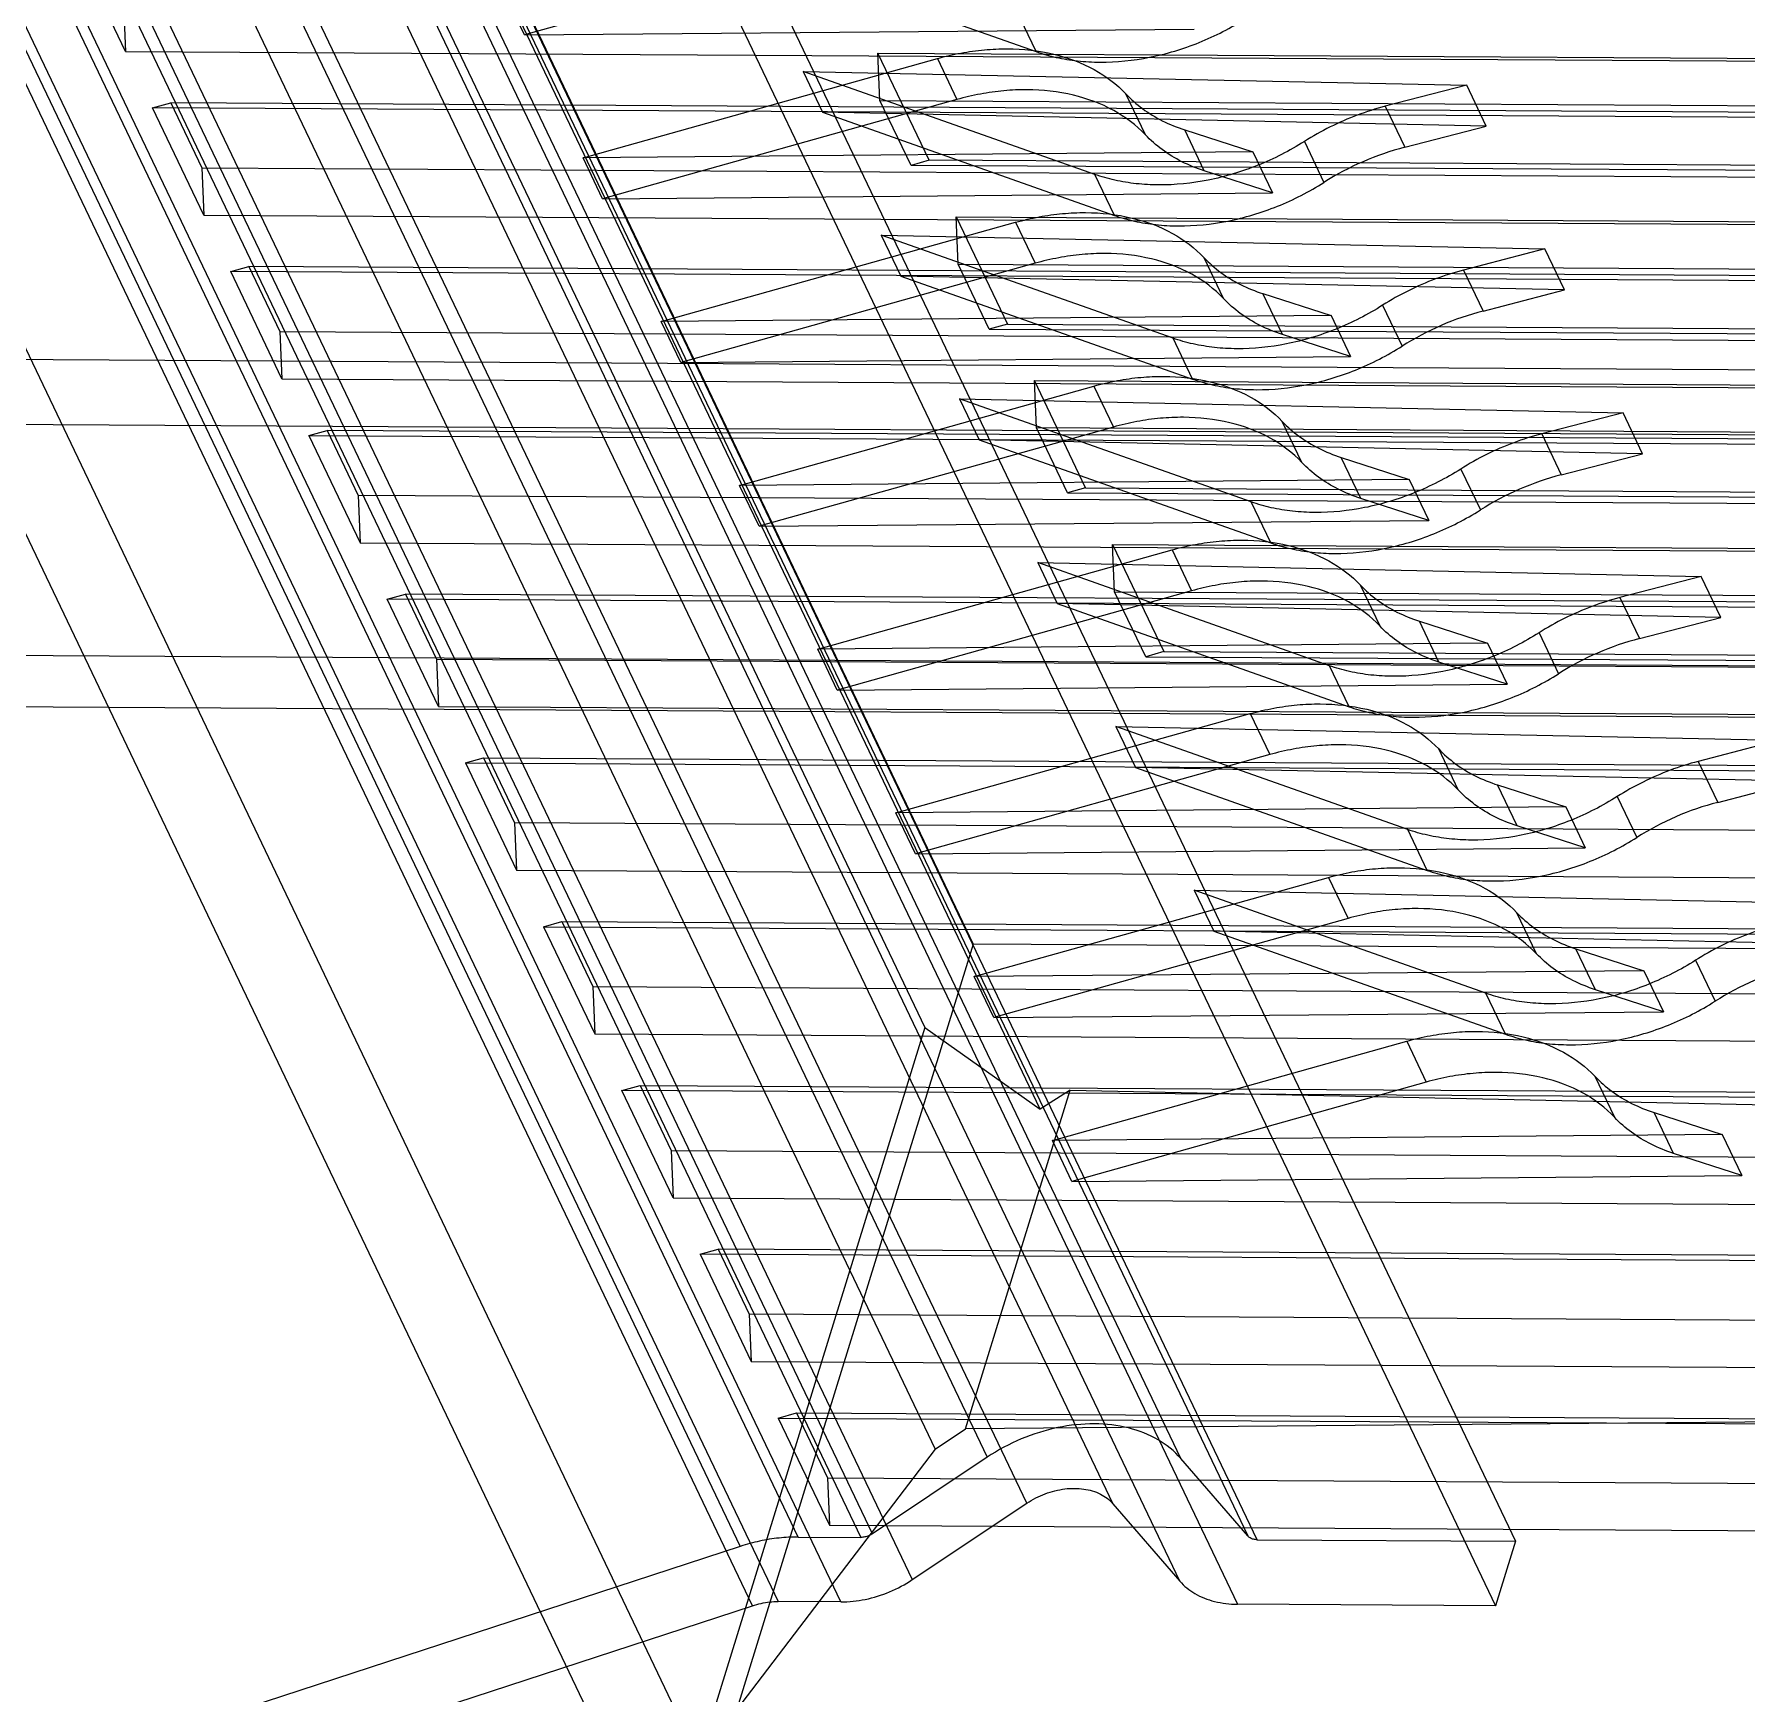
# Model space of a CAD drawing. Header units: millimetres. Extents: x 753 to 1632, y 352 to 973.
# Drawn here: x 1222.1 to 1227.3, y 770.29 to 775.33 of the extents above; entities that cross this region are included whole.
import ezdxf

# ---------------------------------------------------------------- set-up
doc = ezdxf.new("R2010")
doc.units = ezdxf.units.MM
doc.header["$LTSCALE"] = 30.734
doc.layers.get('0').update_dxf_attribs({"linetype": 'CONTINUOUS'})

msp = doc.modelspace()

# ---------------------------------------------------------------- linework, layer by layer
at = {"color": 6, "linetype": 'Continuous'}
for p, q in [((1219.78136, 783.38079), (1224.94723, 772.56519)), ((1219.71775, 782.95404), (1224.80072, 772.31199)), ((1225.15082, 772.06366), (1220.40275, 782.00453)), ((1220.08385, 780.97259), (1224.83193, 771.03172)), ((1219.03127, 780.7326), (1224.11425, 770.09056)), ((1224.05063, 769.66381), (1218.88477, 780.4794)), ((1222.13958, 776.97403), (1224.98972, 771.00681)), ((1225.57757, 771.00331), (1222.72744, 776.97053)), ((1225.11022, 770.86736), (1222.26008, 776.83458)), ((1222.52135, 776.83303), (1225.37149, 770.86581)), ((1224.64194, 770.77476), (1221.7918, 776.74198)), ((1221.39003, 776.70339), (1224.24016, 770.73617)), ((1224.41554, 770.76461), (1221.56541, 776.73184)), ((1221.7556, 776.73071), (1224.60573, 770.76348)), ((1222.9307, 776.73531), (1225.78083, 770.76809)), ((1225.80995, 770.75643), (1222.95981, 776.72365)), ((1223.74381, 776.71899), (1226.59394, 770.75176)), ((1221.9123, 776.60254), (1224.76244, 770.63532)), ((1225.57475, 770.63059), (1222.72461, 776.59781)), ((1221.50489, 776.53601), (1224.35502, 770.56878)), ((1224.54522, 770.56765), (1221.69508, 776.53487)), ((1224.27708, 770.55614), (1221.42694, 776.52336)), ((1222.8993, 776.52782), (1225.74943, 770.56059)), ((1223.68329, 776.52315), (1226.53342, 770.55593)), ((1222.3733, 775.27569), (1222.2177, 775.60146)), ((1224.66041, 775.62677), (1223.58461, 775.32546)), ((1224.25249, 775.58792), (1225.13846, 775.27495)), ((1223.58461, 775.32546), (1223.52523, 775.44978)), ((1222.3672, 775.41937), (1222.3733, 775.27569)), ((1225.13846, 775.27495), (1225.07908, 775.39927)), ((1223.58461, 775.32546), (1225.61824, 775.34338)), ((1222.3733, 775.27569), (1228.73109, 775.23787)), ((1223.76274, 774.95251), (1224.83854, 775.25382)), ((1224.65812, 775.2706), (1231.01591, 775.23278)), ((1224.81372, 774.94483), (1224.65812, 775.2706)), ((1224.66421, 775.12691), (1224.65812, 775.2706)), ((1224.83854, 775.25382), (1224.89792, 775.1295)), ((1224.43062, 775.21497), (1226.44573, 775.17297)), ((1225.31659, 774.902), (1224.43062, 775.21497)), ((1224.43062, 775.21497), (1224.49, 775.09065)), ((1225.47019, 775.0222), (1225.41081, 775.14652)), ((1226.44573, 775.17297), (1226.19853, 775.10883)), ((1226.50511, 775.04865), (1226.44573, 775.17297)), ((1222.45521, 775.10419), (1222.51044, 775.11949)), ((1228.813, 775.06637), (1222.45521, 775.10419)), ((1222.61081, 774.77842), (1222.45521, 775.10419)), ((1228.86823, 775.08167), (1222.51044, 775.11949)), ((1222.51044, 775.11949), (1222.60471, 774.92211)), ((1224.89792, 775.1295), (1223.82212, 774.82819)), ((1226.50511, 775.04865), (1224.49, 775.09065)), ((1224.49, 775.09065), (1225.37597, 774.77768)), ((1224.66421, 775.12691), (1231.022, 775.08909)), ((1224.75849, 774.92952), (1224.66421, 775.12691)), ((1226.19853, 775.10883), (1226.2579, 774.98452)), ((1225.58964, 775.03727), (1225.79638, 774.97043)), ((1225.64902, 774.91295), (1225.58964, 775.03727)), ((1226.2579, 774.98452), (1226.50511, 775.04865)), ((1225.95295, 775.00211), (1226.01233, 774.87779)), ((1222.60471, 774.92211), (1228.9625, 774.88429)), ((1222.60471, 774.92211), (1222.61081, 774.77842)), ((1225.79638, 774.97043), (1223.76274, 774.95251)), ((1223.82212, 774.82819), (1223.76274, 774.95251)), ((1224.81372, 774.94483), (1224.75849, 774.92952)), ((1231.11628, 774.89171), (1224.75849, 774.92952)), ((1231.17151, 774.90701), (1224.81372, 774.94483)), ((1225.79638, 774.97043), (1225.85576, 774.84612)), ((1225.37597, 774.77768), (1225.31659, 774.902)), ((1225.85576, 774.84612), (1225.64902, 774.91295)), ((1223.82212, 774.82819), (1225.85576, 774.84612)), ((1222.61081, 774.77842), (1228.9686, 774.7406)), ((1224.89563, 774.77333), (1231.25342, 774.73551)), ((1224.89563, 774.77333), (1225.05123, 774.44756)), ((1224.90172, 774.62964), (1224.89563, 774.77333)), ((1224.00026, 774.45524), (1225.07606, 774.75655)), ((1224.66813, 774.7177), (1226.68324, 774.6757)), ((1225.5541, 774.40473), (1224.66813, 774.7177)), ((1224.66813, 774.7177), (1224.72751, 774.59339)), ((1225.07606, 774.75655), (1225.13543, 774.63223)), ((1226.68324, 774.6757), (1226.43604, 774.61156)), ((1226.74262, 774.55138), (1226.68324, 774.6757)), ((1222.69272, 774.60692), (1222.74795, 774.62222)), ((1229.10574, 774.58441), (1222.74795, 774.62222)), ((1222.74795, 774.62222), (1222.84223, 774.42484)), ((1225.13543, 774.63223), (1224.05963, 774.33092)), ((1224.90172, 774.62964), (1231.25951, 774.59182)), ((1224.996, 774.43226), (1224.90172, 774.62964)), ((1225.7077, 774.52493), (1225.64832, 774.64925)), ((1226.43604, 774.61156), (1226.49542, 774.48725)), ((1229.05051, 774.5691), (1222.69272, 774.60692)), ((1222.84832, 774.28115), (1222.69272, 774.60692)), ((1226.74262, 774.55138), (1224.72751, 774.59339)), ((1224.72751, 774.59339), (1225.61348, 774.28041)), ((1225.82715, 774.54), (1226.03389, 774.47316)), ((1225.88653, 774.41568), (1225.82715, 774.54)), ((1226.49542, 774.48725), (1226.74262, 774.55138)), ((1226.03389, 774.47316), (1224.00026, 774.45524)), ((1224.05963, 774.33092), (1224.00026, 774.45524)), ((1226.03389, 774.47316), (1226.09327, 774.34885)), ((1226.19046, 774.50484), (1226.24984, 774.38052)), ((1222.84223, 774.42484), (1229.20002, 774.38702)), ((1222.84223, 774.42484), (1222.84832, 774.28115)), ((1225.05123, 774.44756), (1224.996, 774.43226)), ((1224.996, 774.43226), (1231.35379, 774.39444)), ((1225.05123, 774.44756), (1231.40902, 774.40974)), ((1225.61348, 774.28041), (1225.5541, 774.40473)), ((1226.09327, 774.34885), (1225.88653, 774.41568)), ((1228.91476, 774.29863), (1215.05894, 774.38104)), ((1224.05963, 774.33092), (1226.09327, 774.34885)), ((1222.84832, 774.28115), (1229.20611, 774.24333)), ((1224.23777, 773.95797), (1225.31357, 774.25928)), ((1225.13314, 774.27606), (1231.49093, 774.23824)), ((1225.28874, 773.95029), (1225.13314, 774.27606)), ((1225.13924, 774.13237), (1225.13314, 774.27606)), ((1225.31357, 774.25928), (1225.37294, 774.13496)), ((1224.90564, 774.22043), (1226.92076, 774.17843)), ((1225.79161, 773.90746), (1224.90564, 774.22043)), ((1224.90564, 774.22043), (1224.96502, 774.09612)), ((1214.99843, 774.18521), (1228.85424, 774.1028)), ((1225.94521, 774.02766), (1225.88583, 774.15198)), ((1226.92076, 774.17843), (1226.67355, 774.1143)), ((1226.98013, 774.05411), (1226.92076, 774.17843)), ((1222.93023, 774.10965), (1222.98546, 774.12495)), ((1222.93023, 774.10965), (1229.28802, 774.07183)), ((1222.93023, 774.10965), (1223.08583, 773.78388)), ((1229.34325, 774.08714), (1222.98546, 774.12495)), ((1222.98546, 774.12495), (1223.07974, 773.92757)), ((1225.37294, 774.13496), (1224.29714, 773.83365)), ((1226.98013, 774.05411), (1224.96502, 774.09612)), ((1224.96502, 774.09612), (1225.85099, 773.78314)), ((1231.49703, 774.09456), (1225.13924, 774.13237)), ((1225.23351, 773.93499), (1225.13924, 774.13237)), ((1226.67355, 774.1143), (1226.73293, 773.98998)), ((1226.06467, 774.04273), (1226.2714, 773.9759)), ((1226.12404, 773.91841), (1226.06467, 774.04273)), ((1226.73293, 773.98998), (1226.98013, 774.05411)), ((1226.42797, 774.00757), (1226.48735, 773.88325)), ((1226.2714, 773.9759), (1224.23777, 773.95797)), ((1224.29714, 773.83365), (1224.23777, 773.95797)), ((1225.28874, 773.95029), (1225.23351, 773.93499)), ((1225.23351, 773.93499), (1231.5913, 773.89717)), ((1225.28874, 773.95029), (1231.64653, 773.91248)), ((1226.2714, 773.9759), (1226.33078, 773.85158)), ((1229.43753, 773.88975), (1223.07974, 773.92757)), ((1223.07974, 773.92757), (1223.08583, 773.78388)), ((1225.85099, 773.78314), (1225.79161, 773.90746)), ((1226.33078, 773.85158), (1226.12404, 773.91841)), ((1224.29714, 773.83365), (1226.33078, 773.85158)), ((1223.08583, 773.78388), (1229.44362, 773.74607)), ((1225.37065, 773.77879), (1231.72844, 773.74098)), ((1225.37065, 773.77879), (1225.52625, 773.45302)), ((1225.37675, 773.6351), (1225.37065, 773.77879)), ((1224.47528, 773.4607), (1225.55108, 773.76201)), ((1225.55108, 773.76201), (1225.61046, 773.63769)), ((1225.14315, 773.72317), (1227.15827, 773.68116)), ((1226.02913, 773.41019), (1225.14315, 773.72317)), ((1225.14315, 773.72317), (1225.20253, 773.59885)), ((1227.15827, 773.68116), (1226.91106, 773.61703)), ((1227.21764, 773.55684), (1227.15827, 773.68116)), ((1223.16774, 773.61238), (1223.22297, 773.62768)), ((1229.58076, 773.58987), (1223.22297, 773.62768)), ((1223.22297, 773.62768), (1223.31725, 773.4303)), ((1225.61046, 773.63769), (1224.53466, 773.33639)), ((1225.37675, 773.6351), (1231.73454, 773.59729)), ((1225.47102, 773.43772), (1225.37675, 773.6351)), ((1226.18272, 773.5304), (1226.12334, 773.65471)), ((1229.52554, 773.57457), (1223.16774, 773.61238)), ((1223.32334, 773.28661), (1223.16774, 773.61238)), ((1227.21764, 773.55684), (1225.20253, 773.59885)), ((1225.20253, 773.59885), (1226.0885, 773.28587)), ((1226.91106, 773.61703), (1226.97044, 773.49271)), ((1226.30218, 773.54546), (1226.50891, 773.47863)), ((1226.36155, 773.42114), (1226.30218, 773.54546)), ((1226.97044, 773.49271), (1227.21764, 773.55684)), ((1228.88166, 773.40034), (1215.02584, 773.48275)), ((1226.50891, 773.47863), (1224.47528, 773.4607)), ((1226.50891, 773.47863), (1226.56829, 773.35431)), ((1226.66548, 773.5103), (1226.72486, 773.38598)), ((1223.31725, 773.4303), (1229.67504, 773.39248)), ((1223.31725, 773.4303), (1223.32334, 773.28661)), ((1224.53466, 773.33639), (1224.47528, 773.4607)), ((1225.52625, 773.45302), (1225.47102, 773.43772)), ((1225.47102, 773.43772), (1231.82881, 773.3999)), ((1225.52625, 773.45302), (1231.88404, 773.41521)), ((1226.56829, 773.35431), (1226.36155, 773.42114)), ((1226.0885, 773.28587), (1226.02913, 773.41019)), ((1215.10006, 773.32736), (1228.95588, 773.24494)), ((1224.53466, 773.33639), (1226.56829, 773.35431)), ((1223.32334, 773.28661), (1229.68113, 773.2488)), ((1224.71279, 772.96343), (1225.78859, 773.26474)), ((1225.78859, 773.26474), (1225.84797, 773.14042)), ((1225.38066, 773.2259), (1227.39578, 773.18389)), ((1226.26664, 772.91292), (1225.38066, 773.2259)), ((1225.38066, 773.2259), (1225.44004, 773.10158)), ((1226.42023, 773.03313), (1226.36085, 773.15744)), ((1227.39578, 773.18389), (1227.14857, 773.11976)), ((1223.40526, 773.11511), (1223.46048, 773.13042)), ((1223.40526, 773.11511), (1229.76305, 773.0773)), ((1223.40526, 773.11511), (1223.56085, 772.78934)), ((1223.46048, 773.13042), (1229.81827, 773.0926)), ((1223.46048, 773.13042), (1223.55476, 772.93303)), ((1225.84797, 773.14042), (1224.77217, 772.83912)), ((1227.45516, 773.05957), (1225.44004, 773.10158)), ((1225.44004, 773.10158), (1226.32601, 772.78861)), ((1227.14857, 773.11976), (1227.20795, 772.99544)), ((1227.20795, 772.99544), (1227.45516, 773.05957)), ((1226.53969, 773.04819), (1226.74642, 772.98136)), ((1226.59907, 772.92387), (1226.53969, 773.04819)), ((1226.90299, 773.01303), (1226.96237, 772.88871)), ((1226.74642, 772.98136), (1224.71279, 772.96343)), ((1224.77217, 772.83912), (1224.71279, 772.96343)), ((1226.74642, 772.98136), (1226.8058, 772.85704)), ((1229.91255, 772.89522), (1223.55476, 772.93303)), ((1223.55476, 772.93303), (1223.56085, 772.78934)), ((1226.32601, 772.78861), (1226.26664, 772.91292)), ((1226.8058, 772.85704), (1226.59907, 772.92387)), ((1224.77217, 772.83912), (1226.8058, 772.85704)), ((1223.56085, 772.78934), (1229.91864, 772.75153)), ((1224.9503, 772.46617), (1226.0261, 772.76747)), ((1226.0261, 772.76747), (1226.08548, 772.64316)), ((1225.61818, 772.72863), (1227.63329, 772.68662)), ((1226.50415, 772.41565), (1225.61818, 772.72863)), ((1225.61818, 772.72863), (1225.67755, 772.60431)), ((1226.08548, 772.64316), (1225.00968, 772.34185)), ((1226.65774, 772.53586), (1226.59836, 772.66018)), ((1223.64277, 772.61784), (1223.69799, 772.63315)), ((1223.64277, 772.61784), (1230.00056, 772.58003)), ((1223.64277, 772.61784), (1223.79836, 772.29208)), ((1223.69799, 772.63315), (1230.05578, 772.59533)), ((1223.69799, 772.63315), (1223.79227, 772.43576)), ((1227.69267, 772.56231), (1225.67755, 772.60431)), ((1225.67755, 772.60431), (1226.56353, 772.29134)), ((1224.94723, 772.56519), (1224.05063, 769.66381)), ((1232.03642, 772.52303), (1224.94723, 772.56519)), ((1226.7772, 772.55092), (1226.98393, 772.48409)), ((1226.83658, 772.42661), (1226.7772, 772.55092)), ((1226.98393, 772.48409), (1224.9503, 772.46617)), ((1226.98393, 772.48409), (1227.04331, 772.35977)), ((1227.1405, 772.51576), (1227.19988, 772.39145)), ((1223.79227, 772.43576), (1230.15006, 772.39795)), ((1223.79227, 772.43576), (1223.79836, 772.29208)), ((1225.00968, 772.34185), (1224.9503, 772.46617)), ((1227.04331, 772.35977), (1226.83658, 772.42661)), ((1226.56353, 772.29134), (1226.50415, 772.41565)), ((1225.00968, 772.34185), (1227.04331, 772.35977)), ((1223.79836, 772.29208), (1230.15615, 772.25426)), ((1224.80072, 772.31199), (1224.11425, 770.09056)), ((1224.80072, 772.31199), (1225.15082, 772.06366)), ((1225.18781, 771.9689), (1226.26361, 772.2702)), ((1226.26361, 772.2702), (1226.32299, 772.14589)), ((1223.88028, 772.12058), (1223.9355, 772.13588)), ((1230.23807, 772.08276), (1223.88028, 772.12058)), ((1224.03588, 771.79481), (1223.88028, 772.12058)), ((1223.9355, 772.13588), (1230.29329, 772.09806)), ((1223.9355, 772.13588), (1224.02978, 771.93849)), ((1224.92371, 771.09269), (1225.24151, 772.12108)), ((1225.24151, 772.12108), (1225.15082, 772.06366)), ((1225.24151, 772.12108), (1229.87396, 772.02452)), ((1226.32299, 772.14589), (1225.24719, 771.84458)), ((1226.89525, 772.03859), (1226.83587, 772.16291)), ((1227.01471, 772.05365), (1227.22144, 771.98682)), ((1227.07409, 771.92934), (1227.01471, 772.05365)), ((1227.22144, 771.98682), (1225.18781, 771.9689)), ((1225.24719, 771.84458), (1225.18781, 771.9689)), ((1227.22144, 771.98682), (1227.28082, 771.8625)), ((1224.02978, 771.93849), (1230.38757, 771.90068)), ((1224.02978, 771.93849), (1224.03588, 771.79481)), ((1227.28082, 771.8625), (1227.07409, 771.92934)), ((1225.24719, 771.84458), (1227.28082, 771.8625)), ((1224.03588, 771.79481), (1230.39367, 771.75699)), ((1224.11779, 771.62331), (1224.17302, 771.63861)), ((1230.47558, 771.58549), (1224.11779, 771.62331)), ((1224.11779, 771.62331), (1224.27339, 771.29754)), ((1230.53081, 771.60079), (1224.17302, 771.63861)), ((1224.17302, 771.63861), (1224.26729, 771.44123)), ((1230.62508, 771.40341), (1224.26729, 771.44123)), ((1224.26729, 771.44123), (1224.27339, 771.29754)), ((1224.27339, 771.29754), (1230.63118, 771.25972)), ((1224.3553, 771.12604), (1224.41053, 771.14134)), ((1224.3553, 771.12604), (1230.71309, 771.08822)), ((1224.3553, 771.12604), (1224.5109, 770.80027)), ((1224.41053, 771.14134), (1230.76832, 771.10353)), ((1224.41053, 771.14134), (1224.5048, 770.94396)), ((1229.59873, 771.13389), (1224.92371, 771.09269)), ((1224.83193, 771.03172), (1224.92371, 771.09269)), ((1224.83193, 771.03172), (1224.11425, 770.09056)), ((1224.98972, 771.00681), (1224.64194, 770.77476)), ((1225.78083, 770.76809), (1225.57757, 771.00331)), ((1224.5048, 770.94396), (1230.86259, 770.90614)), ((1224.5048, 770.94396), (1224.5109, 770.80027)), ((1224.76244, 770.63532), (1225.11022, 770.86736)), ((1225.37149, 770.86581), (1225.57475, 770.63059)), ((1224.41554, 770.76461), (1224.60573, 770.76348)), ((1224.5109, 770.80027), (1230.86869, 770.76245)), ((1224.24016, 770.73617), (1221.57586, 769.86544)), ((1225.80995, 770.75643), (1226.59394, 770.75176)), ((1226.59394, 770.75176), (1226.53342, 770.55593)), ((1221.61263, 769.68536), (1224.27708, 770.55614)), ((1224.54522, 770.56765), (1224.35502, 770.56878)), ((1226.53342, 770.55593), (1225.74943, 770.56059))]:
    msp.add_line(p, q, dxfattribs=at)
for centre in [(1226.47693, 774.14472), (1226.71444, 773.64745), (1226.95195, 773.15018), (1227.18946, 772.65292), (1227.42697, 772.15565), (1227.66449, 771.65838)]:
    msp.add_arc(centre, 0.86788, 104.61754, 122.3657, dxfattribs=at)
for points, start_tangent, end_tangent in [([(1225.33212, 775.24295), (1225.48263, 775.25767), (1225.63336, 775.30265), (1225.77482, 775.37506)], (0.9999823, -0.0059479), (0.8448174, 0.5350547)), ([(1224.83854, 775.25382), (1224.90994, 775.27045), (1224.98117, 775.28036), (1225.05124, 775.2834)], (0.9629448, 0.2696986), (0.9999823, -0.0059479)), ([(1225.05124, 775.2834), (1225.19211, 775.26695), (1225.31454, 775.22034), (1225.41081, 775.14652)], (0.9999823, -0.0059479), (0.6856922, -0.7278916)), ([(1225.13846, 775.27495), (1225.19933, 775.25753), (1225.26419, 775.24681), (1225.33212, 775.24295)], (0.9428971, -0.3330843), (0.9999823, -0.0059479)), ([(1225.11062, 775.15908), (1225.04055, 775.15604), (1224.96932, 775.14613), (1224.89792, 775.1295)], (-0.9999823, 0.0059479), (-0.9629448, -0.2696986)), ([(1225.47019, 775.0222), (1225.37391, 775.09602), (1225.25149, 775.14263), (1225.11062, 775.15908)], (-0.6856922, 0.7278916), (-0.9999823, 0.0059479)), ([(1225.41081, 775.14652), (1225.46155, 775.10173), (1225.52156, 775.06507), (1225.58964, 775.03727)], (0.6856922, -0.7278916), (0.9515143, -0.3076044)), ([(1226.19853, 775.10883), (1226.11354, 775.08194), (1226.03113, 775.04613), (1225.95295, 775.00211)], (-0.9679565, -0.2511178), (-0.8448174, -0.5350547)), ([(1225.64902, 774.91295), (1225.58094, 774.94075), (1225.52092, 774.97741), (1225.47019, 775.0222)], (-0.9515143, 0.3076044), (-0.6856922, 0.7278916)), ([(1225.95295, 775.00211), (1225.81149, 774.9297), (1225.66076, 774.88472), (1225.51025, 774.86999)], (-0.8448174, -0.5350547), (-0.9999823, 0.0059479)), ([(1225.51025, 774.86999), (1225.44232, 774.87386), (1225.37747, 774.88458), (1225.31659, 774.902)], (-0.9999823, 0.0059479), (-0.9428971, 0.3330843)), ([(1225.56963, 774.74568), (1225.72014, 774.7604), (1225.87087, 774.80538), (1226.01233, 774.87779)], (0.9999823, -0.0059479), (0.8448174, 0.5350547)), ([(1225.07606, 774.75655), (1225.14746, 774.77318), (1225.21868, 774.78309), (1225.28875, 774.78613)], (0.9629448, 0.2696986), (0.9999823, -0.0059479)), ([(1225.28875, 774.78613), (1225.42962, 774.76968), (1225.55205, 774.72307), (1225.64832, 774.64925)], (0.9999823, -0.0059479), (0.6856922, -0.7278916)), ([(1225.37597, 774.77768), (1225.43685, 774.76026), (1225.5017, 774.74954), (1225.56963, 774.74568)], (0.9428971, -0.3330843), (0.9999823, -0.0059479)), ([(1225.34813, 774.66182), (1225.27806, 774.65877), (1225.20683, 774.64886), (1225.13543, 774.63223)], (-0.9999823, 0.0059479), (-0.9629448, -0.2696986)), ([(1225.7077, 774.52493), (1225.61143, 774.59875), (1225.489, 774.64536), (1225.34813, 774.66182)], (-0.6856922, 0.7278916), (-0.9999823, 0.0059479)), ([(1225.64832, 774.64925), (1225.69906, 774.60446), (1225.75907, 774.5678), (1225.82715, 774.54)], (0.6856922, -0.7278916), (0.9515143, -0.3076044)), ([(1226.43604, 774.61156), (1226.35106, 774.58467), (1226.26864, 774.54886), (1226.19046, 774.50484)], (-0.9679565, -0.2511178), (-0.8448174, -0.5350547)), ([(1225.88653, 774.41568), (1225.81845, 774.44348), (1225.75844, 774.48015), (1225.7077, 774.52493)], (-0.9515143, 0.3076044), (-0.6856922, 0.7278916)), ([(1226.19046, 774.50484), (1226.049, 774.43243), (1225.89827, 774.38745), (1225.74777, 774.37273)], (-0.8448174, -0.5350547), (-0.9999823, 0.0059479)), ([(1225.74777, 774.37273), (1225.67983, 774.37659), (1225.61498, 774.38731), (1225.5541, 774.40473)], (-0.9999823, 0.0059479), (-0.9428971, 0.3330843)), ([(1225.80714, 774.24841), (1225.95765, 774.26313), (1226.10838, 774.30811), (1226.24984, 774.38052)], (0.9999823, -0.0059479), (0.8448174, 0.5350547)), ([(1225.31357, 774.25928), (1225.38497, 774.27591), (1225.4562, 774.28582), (1225.52626, 774.28886)], (0.9629448, 0.2696986), (0.9999823, -0.0059479)), ([(1225.52626, 774.28886), (1225.66713, 774.27241), (1225.78956, 774.2258), (1225.88583, 774.15198)], (0.9999823, -0.0059479), (0.6856922, -0.7278916)), ([(1225.61348, 774.28041), (1225.67436, 774.26299), (1225.73921, 774.25227), (1225.80714, 774.24841)], (0.9428971, -0.3330843), (0.9999823, -0.0059479)), ([(1225.58564, 774.16455), (1225.51557, 774.1615), (1225.44434, 774.1516), (1225.37294, 774.13496)], (-0.9999823, 0.0059479), (-0.9629448, -0.2696986)), ([(1225.94521, 774.02766), (1225.84894, 774.10149), (1225.72651, 774.14809), (1225.58564, 774.16455)], (-0.6856922, 0.7278916), (-0.9999823, 0.0059479)), ([(1225.88583, 774.15198), (1225.93657, 774.10719), (1225.99658, 774.07053), (1226.06467, 774.04273)], (0.6856922, -0.7278916), (0.9515143, -0.3076044)), ([(1226.67355, 774.1143), (1226.58857, 774.08741), (1226.50615, 774.05159), (1226.42797, 774.00757)], (-0.9679565, -0.2511178), (-0.8448174, -0.5350547)), ([(1226.12404, 773.91841), (1226.05596, 773.94621), (1225.99595, 773.98288), (1225.94521, 774.02766)], (-0.9515143, 0.3076044), (-0.6856922, 0.7278916)), ([(1226.42797, 774.00757), (1226.28651, 773.93516), (1226.13578, 773.89018), (1225.98528, 773.87546)], (-0.8448174, -0.5350547), (-0.9999823, 0.0059479)), ([(1225.98528, 773.87546), (1225.91735, 773.87932), (1225.85249, 773.89004), (1225.79161, 773.90746)], (-0.9999823, 0.0059479), (-0.9428971, 0.3330843)), ([(1226.04465, 773.75114), (1226.19516, 773.76586), (1226.34589, 773.81084), (1226.48735, 773.88325)], (0.9999823, -0.0059479), (0.8448174, 0.5350547)), ([(1225.55108, 773.76201), (1225.62248, 773.77864), (1225.69371, 773.78855), (1225.76377, 773.7916)], (0.9629448, 0.2696986), (0.9999823, -0.0059479)), ([(1225.76377, 773.7916), (1225.90464, 773.77514), (1226.02707, 773.72853), (1226.12334, 773.65471)], (0.9999823, -0.0059479), (0.6856922, -0.7278916)), ([(1225.85099, 773.78314), (1225.91187, 773.76572), (1225.97672, 773.755), (1226.04465, 773.75114)], (0.9428971, -0.3330843), (0.9999823, -0.0059479)), ([(1225.82315, 773.66728), (1225.75308, 773.66424), (1225.68186, 773.65433), (1225.61046, 773.63769)], (-0.9999823, 0.0059479), (-0.9629448, -0.2696986)), ([(1226.18272, 773.5304), (1226.08645, 773.60422), (1225.96402, 773.65082), (1225.82315, 773.66728)], (-0.6856922, 0.7278916), (-0.9999823, 0.0059479)), ([(1226.12334, 773.65471), (1226.17408, 773.60993), (1226.2341, 773.57326), (1226.30218, 773.54546)], (0.6856922, -0.7278916), (0.9515143, -0.3076044)), ([(1226.91106, 773.61703), (1226.82608, 773.59014), (1226.74366, 773.55432), (1226.66548, 773.5103)], (-0.9679565, -0.2511178), (-0.8448174, -0.5350547)), ([(1226.36155, 773.42114), (1226.29347, 773.44894), (1226.23346, 773.48561), (1226.18272, 773.5304)], (-0.9515143, 0.3076044), (-0.6856922, 0.7278916)), ([(1226.66548, 773.5103), (1226.52402, 773.43789), (1226.37329, 773.39291), (1226.22279, 773.37819)], (-0.8448174, -0.5350547), (-0.9999823, 0.0059479)), ([(1226.22279, 773.37819), (1226.15486, 773.38205), (1226.09, 773.39277), (1226.02913, 773.41019)], (-0.9999823, 0.0059479), (-0.9428971, 0.3330843)), ([(1226.28217, 773.25387), (1226.43267, 773.26859), (1226.5834, 773.31357), (1226.72486, 773.38598)], (0.9999823, -0.0059479), (0.8448174, 0.5350547)), ([(1225.78859, 773.26474), (1225.85999, 773.28138), (1225.93122, 773.29128), (1226.00128, 773.29433)], (0.9629448, 0.2696986), (0.9999823, -0.0059479)), ([(1226.00128, 773.29433), (1226.14215, 773.27787), (1226.26458, 773.23127), (1226.36085, 773.15744)], (0.9999823, -0.0059479), (0.6856922, -0.7278916)), ([(1226.0885, 773.28587), (1226.14938, 773.26845), (1226.21423, 773.25774), (1226.28217, 773.25387)], (0.9428971, -0.3330843), (0.9999823, -0.0059479)), ([(1226.06066, 773.17001), (1225.9906, 773.16697), (1225.91937, 773.15706), (1225.84797, 773.14042)], (-0.9999823, 0.0059479), (-0.9629448, -0.2696986)), ([(1226.42023, 773.03313), (1226.32396, 773.10695), (1226.20153, 773.15356), (1226.06066, 773.17001)], (-0.6856922, 0.7278916), (-0.9999823, 0.0059479)), ([(1226.36085, 773.15744), (1226.41159, 773.11266), (1226.47161, 773.07599), (1226.53969, 773.04819)], (0.6856922, -0.7278916), (0.9515143, -0.3076044)), ([(1227.14857, 773.11976), (1227.06359, 773.09287), (1226.98118, 773.05705), (1226.90299, 773.01303)], (-0.9679565, -0.2511178), (-0.8448174, -0.5350547)), ([(1226.59907, 772.92387), (1226.53098, 772.95168), (1226.47097, 772.98834), (1226.42023, 773.03313)], (-0.9515143, 0.3076044), (-0.6856922, 0.7278916)), ([(1226.90299, 773.01303), (1226.76153, 772.94062), (1226.6108, 772.89564), (1226.4603, 772.88092)], (-0.8448174, -0.5350547), (-0.9999823, 0.0059479)), ([(1226.4603, 772.88092), (1226.39237, 772.88478), (1226.32751, 772.8955), (1226.26664, 772.91292)], (-0.9999823, 0.0059479), (-0.9428971, 0.3330843)), ([(1226.51968, 772.7566), (1226.67018, 772.77132), (1226.82091, 772.81631), (1226.96237, 772.88871)], (0.9999823, -0.0059479), (0.8448174, 0.5350547)), ([(1226.0261, 772.76747), (1226.0975, 772.78411), (1226.16873, 772.79402), (1226.23879, 772.79706)], (0.9629448, 0.2696986), (0.9999823, -0.0059479)), ([(1226.23879, 772.79706), (1226.37966, 772.7806), (1226.50209, 772.734), (1226.59836, 772.66018)], (0.9999823, -0.0059479), (0.6856922, -0.7278916)), ([(1226.32601, 772.78861), (1226.38689, 772.77118), (1226.45175, 772.76047), (1226.51968, 772.7566)], (0.9428971, -0.3330843), (0.9999823, -0.0059479)), ([(1226.29817, 772.67274), (1226.22811, 772.6697), (1226.15688, 772.65979), (1226.08548, 772.64316)], (-0.9999823, 0.0059479), (-0.9629448, -0.2696986)), ([(1226.65774, 772.53586), (1226.56147, 772.60968), (1226.43904, 772.65629), (1226.29817, 772.67274)], (-0.6856922, 0.7278916), (-0.9999823, 0.0059479)), ([(1226.59836, 772.66018), (1226.6491, 772.61539), (1226.70912, 772.57872), (1226.7772, 772.55092)], (0.6856922, -0.7278916), (0.9515143, -0.3076044)), ([(1227.38608, 772.62249), (1227.3011, 772.5956), (1227.21869, 772.55978), (1227.1405, 772.51576)], (-0.9679565, -0.2511178), (-0.8448174, -0.5350547)), ([(1226.83658, 772.42661), (1226.7685, 772.45441), (1226.70848, 772.49107), (1226.65774, 772.53586)], (-0.9515143, 0.3076044), (-0.6856922, 0.7278916)), ([(1227.1405, 772.51576), (1226.99905, 772.44335), (1226.84831, 772.39837), (1226.69781, 772.38365)], (-0.8448174, -0.5350547), (-0.9999823, 0.0059479)), ([(1226.69781, 772.38365), (1226.62988, 772.38752), (1226.56502, 772.39823), (1226.50415, 772.41565)], (-0.9999823, 0.0059479), (-0.9428971, 0.3330843)), ([(1226.75719, 772.25933), (1226.90769, 772.27406), (1227.05842, 772.31904), (1227.19988, 772.39145)], (0.9999823, -0.0059479), (0.8448174, 0.5350547)), ([(1226.26361, 772.2702), (1226.33501, 772.28684), (1226.40624, 772.29675), (1226.47631, 772.29979)], (0.9629448, 0.2696986), (0.9999823, -0.0059479)), ([(1226.47631, 772.29979), (1226.61718, 772.28334), (1226.7396, 772.23673), (1226.83587, 772.16291)], (0.9999823, -0.0059479), (0.6856922, -0.7278916)), ([(1226.56353, 772.29134), (1226.6244, 772.27392), (1226.68926, 772.2632), (1226.75719, 772.25933)], (0.9428971, -0.3330843), (0.9999823, -0.0059479)), ([(1226.53568, 772.17547), (1226.46562, 772.17243), (1226.39439, 772.16252), (1226.32299, 772.14589)], (-0.9999823, 0.0059479), (-0.9629448, -0.2696986)), ([(1226.89525, 772.03859), (1226.79898, 772.11241), (1226.67655, 772.15902), (1226.53568, 772.17547)], (-0.6856922, 0.7278916), (-0.9999823, 0.0059479)), ([(1226.83587, 772.16291), (1226.88661, 772.11812), (1226.94663, 772.08146), (1227.01471, 772.05365)], (0.6856922, -0.7278916), (0.9515143, -0.3076044)), ([(1227.07409, 771.92934), (1227.00601, 771.95714), (1226.94599, 771.9938), (1226.89525, 772.03859)], (-0.9515143, 0.3076044), (-0.6856922, 0.7278916)), ([(1225.57757, 771.00331), (1225.50857, 771.05997), (1225.41921, 771.0957), (1225.31556, 771.1083), (1225.20451, 771.09698), (1225.09342, 771.06244), (1224.98972, 771.00681)], (-0.6538397, 0.7566331), (-0.8318392, -0.5550168)), ([(1225.11022, 770.86736), (1225.16608, 770.89597), (1225.22564, 770.91072), (1225.28325, 770.91038), (1225.33348, 770.89497), (1225.37149, 770.86581)], (0.8318392, 0.5550168), (0.6538397, -0.7566331)), ([(1224.41554, 770.76461), (1224.35767, 770.76164), (1224.29884, 770.7521), (1224.24016, 770.73617)], (-0.9999823, 0.0059479), (-0.9505261, -0.3106448)), ([(1224.64194, 770.77476), (1224.63045, 770.76859), (1224.6181, 770.76475), (1224.60573, 770.76348)], (-0.8318392, -0.5550168), (-0.9999823, 0.0059479)), ([(1225.80995, 770.75643), (1225.79841, 770.75783), (1225.78847, 770.76181), (1225.78083, 770.76809)], (-0.9999823, 0.0059479), (-0.6538397, 0.7566331)), ([(1224.54522, 770.56765), (1224.61941, 770.57523), (1224.69351, 770.59831), (1224.76244, 770.63532)], (0.9999823, -0.0059479), (0.8318392, 0.5550168)), ([(1225.57475, 770.63059), (1225.6206, 770.5929), (1225.68019, 770.56903), (1225.74943, 770.56059)], (0.6538397, -0.7566331), (0.9999823, -0.0059479)), ([(1224.27708, 770.55614), (1224.30316, 770.56322), (1224.3293, 770.56746), (1224.35502, 770.56878)], (0.9505261, 0.3106448), (0.9999823, -0.0059479))]:
    msp.add_spline(points, degree=3, dxfattribs=dict(at, start_tangent=start_tangent, end_tangent=end_tangent))

doc.saveas('drawing.dxf')
